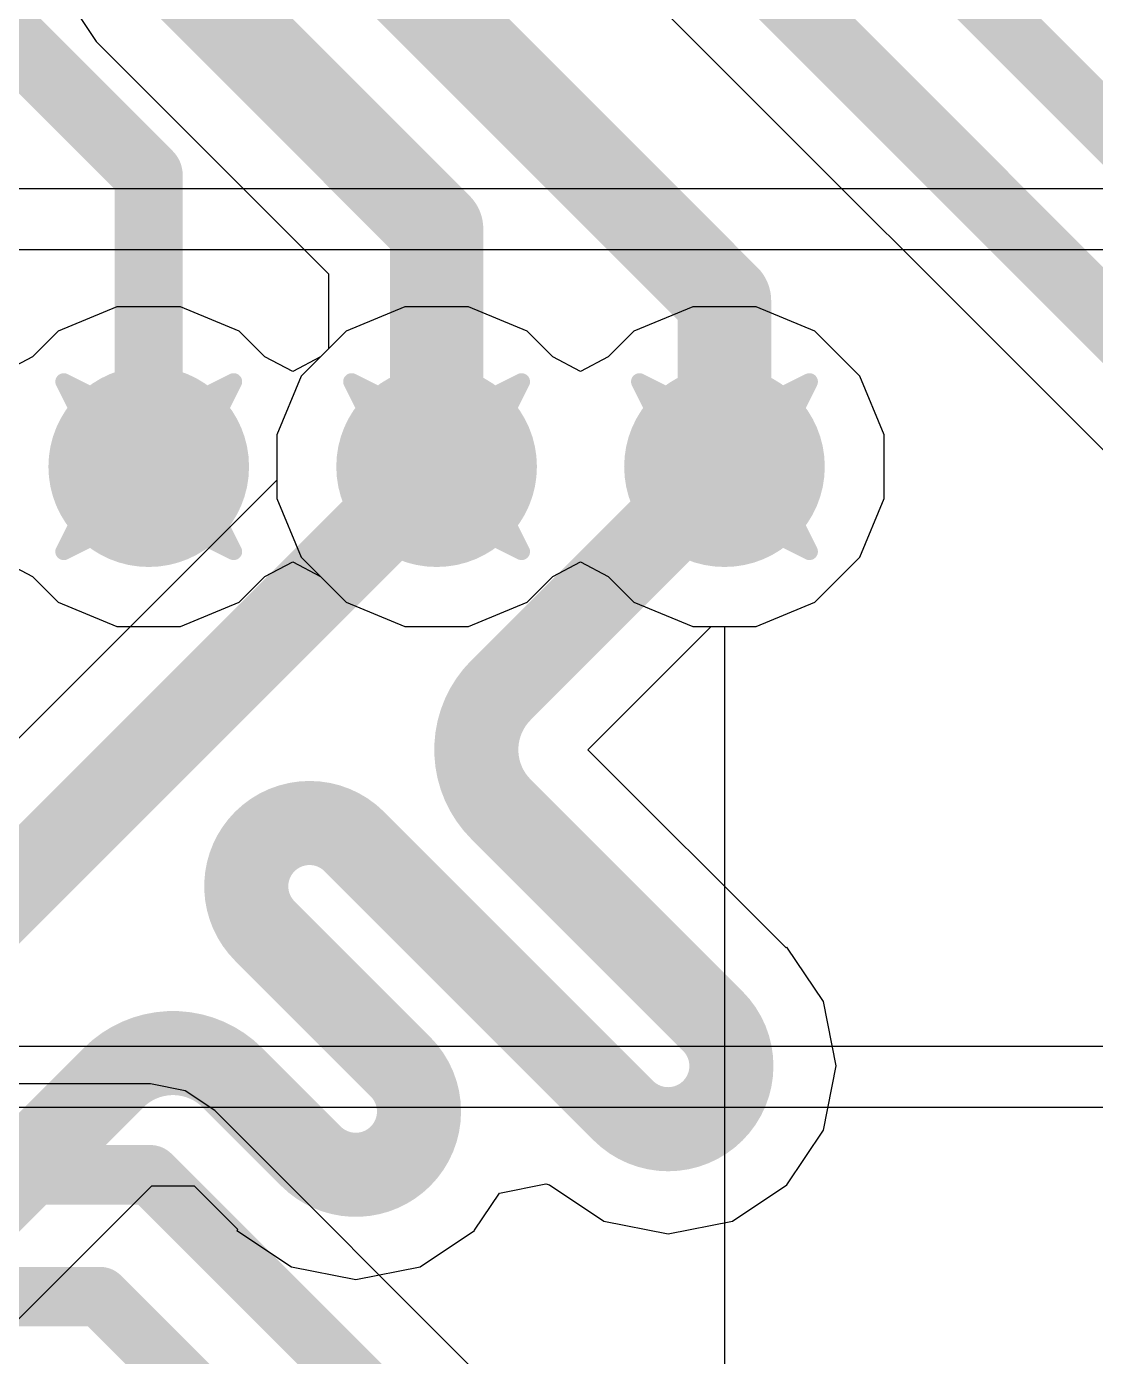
# Model space of a CAD drawing. Header units: inches. Extents: x -3 to 488, y -11 to 93.
# Drawn here: x 103.1 to 106.297, y 23.669 to 27.645 of the extents above; entities that cross this region are included whole.
import ezdxf

# ---------------------------------------------------------------- set-up
doc = ezdxf.new("R2010")
doc.units = ezdxf.units.IN
for name, color, linetype in [('Bottom Layer', 5, 'Continuous'), ('Drill Drawing', 1, 'Continuous'), ('Layer 1', 16, 'Continuous'), ('Layer 2', 76, 'Continuous'), ('Top Layer', 1, 'Continuous'), ('Via Holes', 16, 'Continuous')]:
    doc.layers.add(name, color=color, linetype=linetype)

msp = doc.modelspace()

# ---------------------------------------------------------------- hatches: boundary and pattern name
at = {"layer": 'Bottom Layer'}
h = msp.add_hatch(color=5, dxfattribs=at)
edge = h.paths.add_edge_path()
edge.add_arc((103.46575192, 26.32884244), 0.2999994, 0, 360)
h = msp.add_hatch(color=5, dxfattribs=at)
edge = h.paths.add_edge_path()
edge.add_arc((104.32661634, 26.32884244), 0.2999994, 0, 360)
h = msp.add_hatch(color=5, dxfattribs=at)
edge = h.paths.add_edge_path()
edge.add_arc((105.18748076, 26.32884244), 0.2999994, 0, 360)
at = {"layer": 'Layer 1'}
h = msp.add_hatch(color=16, dxfattribs=at)
edge = h.paths.add_edge_path()
edge.add_arc((103.46575192, 26.32884244), 0.2999994, 0, 360)
h = msp.add_hatch(color=16, dxfattribs=at)
edge = h.paths.add_edge_path()
edge.add_arc((104.32661634, 26.32884244), 0.2999994, 0, 360)
h = msp.add_hatch(color=16, dxfattribs=at)
edge = h.paths.add_edge_path()
edge.add_arc((105.18748076, 26.32884244), 0.2999994, 0, 360)
at = {"layer": 'Layer 2'}
h = msp.add_hatch(color=76, dxfattribs=at)
edge = h.paths.add_edge_path()
edge.add_arc((103.46575192, 26.32884244), 0.2999994, 0, 360)
h = msp.add_hatch(color=76, dxfattribs=at)
edge = h.paths.add_edge_path()
edge.add_arc((104.32661634, 26.32884244), 0.2999994, 0, 360)
h = msp.add_hatch(color=76, dxfattribs=at)
edge = h.paths.add_edge_path()
edge.add_arc((105.18748076, 26.32884244), 0.2999994, 0, 360)
at = {"layer": 'Top Layer'}
h = msp.add_hatch(color=1, dxfattribs=at)
edge = h.paths.add_edge_path()
edge.add_arc((103.46575192, 26.32884244), 0.2999994, 0, 360)
h = msp.add_hatch(color=1, dxfattribs=at)
edge = h.paths.add_edge_path()
edge.add_arc((104.32661634, 26.32884244), 0.2999994, 0, 360)
h = msp.add_hatch(color=1, dxfattribs=at)
edge = h.paths.add_edge_path()
edge.add_arc((105.18748076, 26.32884244), 0.2999994, 0, 360)
at = {"layer": 'Via Holes'}
h = msp.add_hatch(color=7, dxfattribs=at)
edge = h.paths.add_edge_path()
edge.add_arc((103.46575192, 26.32884244), 0.1499997, 0, 360)
h = msp.add_hatch(color=7, dxfattribs=at)
edge = h.paths.add_edge_path()
edge.add_arc((104.32661634, 26.32884244), 0.1499997, 0, 360)
h = msp.add_hatch(color=7, dxfattribs=at)
edge = h.paths.add_edge_path()
edge.add_arc((105.18748076, 26.32884244), 0.1499997, 0, 360)

# ---------------------------------------------------------------- linework, layer by layer
at = {"layer": 'Bottom Layer'}
for p, q in [((103.37071274, 26.80664184), (103.19509968, 26.73390131999999)), ((103.5607911, 26.80664184), (103.37071274, 26.80664184)), ((103.73640416, 26.73390131999999), (103.5607911, 26.80664184)), ((104.23157716, 26.80664184), (104.0559641, 26.73390131999999)), ((104.42165552, 26.80664184), (104.23157716, 26.80664184)), ((104.59726858, 26.73390131999999), (104.42165552, 26.80664184)), ((105.09244158, 26.80664184), (104.91682852, 26.73390131999999)), ((105.28251994, 26.80664184), (105.09244158, 26.80664184)), ((105.458133, 26.73390131999999), (105.28251994, 26.80664184)), ((103.19509968, 26.73390131999999), (103.11828754, 26.65708918)), ((103.8132163, 26.65708918), (103.73640416, 26.73390131999999)), ((104.0559641, 26.73390131999999), (103.97915196, 26.65708918)), ((104.67408072, 26.65708918), (104.59726858, 26.73390131999999)), ((104.91682852, 26.73390131999999), (104.84001638, 26.65708918)), ((105.59253964, 26.59949468), (105.458133, 26.73390131999999)), ((103.11828754, 26.65708918), (103.03531844, 26.61298462)), ((103.89618286, 26.61298462), (103.8132163, 26.65708918)), ((103.97915196, 26.65708918), (103.89618286, 26.61298462)), ((104.75704728, 26.61298462), (104.67408072, 26.65708918)), ((104.84001638, 26.65708918), (104.75704728, 26.61298462)), ((105.66528016, 26.42388162), (105.59253964, 26.59949468)), ((105.66528016, 26.23380326), (105.66528016, 26.42388162)), ((105.59253964, 26.0581902), (105.66528016, 26.23380326)), ((103.03532098, 26.04470026), (103.11828754, 26.0005957)), ((103.8132163, 26.0005957), (103.8961854, 26.04470026)), ((103.8961854, 26.04470026), (103.97915196, 26.0005957)), ((104.67408072, 26.0005957), (104.75704982, 26.04470026)), ((104.75704982, 26.04470026), (104.84001638, 26.0005957)), ((105.458133, 25.92378356), (105.59253964, 26.0581902)), ((103.11828754, 26.0005957), (103.19509968, 25.92378356)), ((103.73640416, 25.92378356), (103.8132163, 26.0005957)), ((103.97915196, 26.0005957), (104.0559641, 25.92378356)), ((104.59726858, 25.92378356), (104.67408072, 26.0005957)), ((104.84001638, 26.0005957), (104.91682852, 25.92378356)), ((103.19509968, 25.92378356), (103.37071274, 25.85104304)), ((103.5607911, 25.85104304), (103.73640416, 25.92378356)), ((104.0559641, 25.92378356), (104.23157716, 25.85104304)), ((104.42165552, 25.85104304), (104.59726858, 25.92378356)), ((104.91682852, 25.92378356), (105.09244158, 25.85104304)), ((105.28251994, 25.85104304), (105.458133, 25.92378356)), ((103.37071274, 25.85104304), (103.5607911, 25.85104304)), ((104.23157716, 25.85104304), (104.42165552, 25.85104304)), ((105.09244158, 25.85104304), (105.28251994, 25.85104304)), ((107.84820188, 24.59497494), (98.46243451999999, 24.59497494)), ((98.80964997999999, 24.4136926), (107.66691954, 24.4136926))]:
    msp.add_line(p, q, dxfattribs=at)
at = {"layer": 'Drill Drawing'}
for points in [[(103.21175192, 26.58284244, 0.0508, 0.0508, 0), (103.46575192, 26.45584244, 0.0508, 0.0508, 0)], [(103.21175192, 26.58284244, 0.0508, 0.0508, 0), (103.33875192, 26.32884244, 0.0508, 0.0508, 0)], [(103.46575192, 26.45584244, 0.0508, 0.0508, 0), (103.71975192, 26.58284244, 0.0508, 0.0508, 0)], [(103.59275192, 26.32884244, 0.0508, 0.0508, 0), (103.71975192, 26.58284244, 0.0508, 0.0508, 0)], [(104.07261634, 26.58284244, 0.0508, 0.0508, 0), (104.32661634, 26.45584244, 0.0508, 0.0508, 0)], [(104.07261634, 26.58284244, 0.0508, 0.0508, 0), (104.19961634, 26.32884244, 0.0508, 0.0508, 0)], [(104.32661634, 26.45584244, 0.0508, 0.0508, 0), (104.58061634, 26.58284244, 0.0508, 0.0508, 0)], [(104.45361634, 26.32884244, 0.0508, 0.0508, 0), (104.58061634, 26.58284244, 0.0508, 0.0508, 0)], [(104.93348076, 26.58284244, 0.0508, 0.0508, 0), (105.18748076, 26.45584244, 0.0508, 0.0508, 0)], [(104.93348076, 26.58284244, 0.0508, 0.0508, 0), (105.06048076, 26.32884244, 0.0508, 0.0508, 0)], [(105.18748076, 26.45584244, 0.0508, 0.0508, 0), (105.44148076, 26.58284244, 0.0508, 0.0508, 0)], [(105.31448076, 26.32884244, 0.0508, 0.0508, 0), (105.44148076, 26.58284244, 0.0508, 0.0508, 0)], [(103.21175192, 26.07484244, 0.0508, 0.0508, 0), (103.33875192, 26.32884244, 0.0508, 0.0508, 0)], [(103.59275192, 26.32884244, 0.0508, 0.0508, 0), (103.71975192, 26.07484244, 0.0508, 0.0508, 0)], [(104.07261634, 26.07484244, 0.0508, 0.0508, 0), (104.19961634, 26.32884244, 0.0508, 0.0508, 0)], [(104.45361634, 26.32884244, 0.0508, 0.0508, 0), (104.58061634, 26.07484244, 0.0508, 0.0508, 0)], [(104.93348076, 26.07484244, 0.0508, 0.0508, 0), (105.06048076, 26.32884244, 0.0508, 0.0508, 0)], [(105.31448076, 26.32884244, 0.0508, 0.0508, 0), (105.44148076, 26.07484244, 0.0508, 0.0508, 0)], [(103.21175192, 26.07484244, 0.0508, 0.0508, 0), (103.46575192, 26.20184244, 0.0508, 0.0508, 0)], [(103.46575192, 26.20184244, 0.0508, 0.0508, 0), (103.71975192, 26.07484244, 0.0508, 0.0508, 0)], [(104.07261634, 26.07484244, 0.0508, 0.0508, 0), (104.32661634, 26.20184244, 0.0508, 0.0508, 0)], [(104.32661634, 26.20184244, 0.0508, 0.0508, 0), (104.58061634, 26.07484244, 0.0508, 0.0508, 0)], [(104.93348076, 26.07484244, 0.0508, 0.0508, 0), (105.18748076, 26.20184244, 0.0508, 0.0508, 0)], [(105.18748076, 26.20184244, 0.0508, 0.0508, 0), (105.44148076, 26.07484244, 0.0508, 0.0508, 0)]]:
    msp.add_lwpolyline(points, format="xyseb", dxfattribs=at)
for points in [[(103.19905192, 26.58284244, 0.0254, 0.0254, 1), (103.22445192, 26.58284244, 0.0254, 0.0254, 1)], [(103.19905192, 26.58284244, 0.0254, 0.0254, 1), (103.22445192, 26.58284244, 0.0254, 0.0254, 1)], [(103.70705192, 26.58284244, 0.0254, 0.0254, 1), (103.73245192, 26.58284244, 0.0254, 0.0254, 1)], [(103.70705192, 26.58284244, 0.0254, 0.0254, 1), (103.73245192, 26.58284244, 0.0254, 0.0254, 1)], [(104.05991634, 26.58284244, 0.0254, 0.0254, 1), (104.08531634, 26.58284244, 0.0254, 0.0254, 1)], [(104.05991634, 26.58284244, 0.0254, 0.0254, 1), (104.08531634, 26.58284244, 0.0254, 0.0254, 1)], [(104.56791634, 26.58284244, 0.0254, 0.0254, 1), (104.59331634, 26.58284244, 0.0254, 0.0254, 1)], [(104.56791634, 26.58284244, 0.0254, 0.0254, 1), (104.59331634, 26.58284244, 0.0254, 0.0254, 1)], [(104.92078076, 26.58284244, 0.0254, 0.0254, 1), (104.94618076, 26.58284244, 0.0254, 0.0254, 1)], [(104.92078076, 26.58284244, 0.0254, 0.0254, 1), (104.94618076, 26.58284244, 0.0254, 0.0254, 1)], [(105.42878076, 26.58284244, 0.0254, 0.0254, 1), (105.45418076, 26.58284244, 0.0254, 0.0254, 1)], [(105.42878076, 26.58284244, 0.0254, 0.0254, 1), (105.45418076, 26.58284244, 0.0254, 0.0254, 1)], [(103.45305192, 26.45584244, 0.0254, 0.0254, 1), (103.47845192, 26.45584244, 0.0254, 0.0254, 1)], [(103.45305192, 26.45584244, 0.0254, 0.0254, 1), (103.47845192, 26.45584244, 0.0254, 0.0254, 1)], [(104.31391634, 26.45584244, 0.0254, 0.0254, 1), (104.33931634, 26.45584244, 0.0254, 0.0254, 1)], [(104.31391634, 26.45584244, 0.0254, 0.0254, 1), (104.33931634, 26.45584244, 0.0254, 0.0254, 1)], [(105.17478076, 26.45584244, 0.0254, 0.0254, 1), (105.20018076, 26.45584244, 0.0254, 0.0254, 1)], [(105.17478076, 26.45584244, 0.0254, 0.0254, 1), (105.20018076, 26.45584244, 0.0254, 0.0254, 1)], [(103.32605192, 26.32884244, 0.0254, 0.0254, 1), (103.35145192, 26.32884244, 0.0254, 0.0254, 1)], [(103.32605192, 26.32884244, 0.0254, 0.0254, 1), (103.35145192, 26.32884244, 0.0254, 0.0254, 1)], [(103.58005192, 26.32884244, 0.0254, 0.0254, 1), (103.60545192, 26.32884244, 0.0254, 0.0254, 1)], [(103.58005192, 26.32884244, 0.0254, 0.0254, 1), (103.60545192, 26.32884244, 0.0254, 0.0254, 1)], [(104.18691634, 26.32884244, 0.0254, 0.0254, 1), (104.21231634, 26.32884244, 0.0254, 0.0254, 1)], [(104.18691634, 26.32884244, 0.0254, 0.0254, 1), (104.21231634, 26.32884244, 0.0254, 0.0254, 1)], [(104.44091634, 26.32884244, 0.0254, 0.0254, 1), (104.46631634, 26.32884244, 0.0254, 0.0254, 1)], [(104.44091634, 26.32884244, 0.0254, 0.0254, 1), (104.46631634, 26.32884244, 0.0254, 0.0254, 1)], [(105.04778076, 26.32884244, 0.0254, 0.0254, 1), (105.07318076, 26.32884244, 0.0254, 0.0254, 1)], [(105.04778076, 26.32884244, 0.0254, 0.0254, 1), (105.07318076, 26.32884244, 0.0254, 0.0254, 1)], [(105.30178076, 26.32884244, 0.0254, 0.0254, 1), (105.32718076, 26.32884244, 0.0254, 0.0254, 1)], [(105.30178076, 26.32884244, 0.0254, 0.0254, 1), (105.32718076, 26.32884244, 0.0254, 0.0254, 1)], [(103.45305192, 26.20184244, 0.0254, 0.0254, 1), (103.47845192, 26.20184244, 0.0254, 0.0254, 1)], [(103.45305192, 26.20184244, 0.0254, 0.0254, 1), (103.47845192, 26.20184244, 0.0254, 0.0254, 1)], [(104.31391634, 26.20184244, 0.0254, 0.0254, 1), (104.33931634, 26.20184244, 0.0254, 0.0254, 1)], [(104.31391634, 26.20184244, 0.0254, 0.0254, 1), (104.33931634, 26.20184244, 0.0254, 0.0254, 1)], [(105.17478076, 26.20184244, 0.0254, 0.0254, 1), (105.20018076, 26.20184244, 0.0254, 0.0254, 1)], [(105.17478076, 26.20184244, 0.0254, 0.0254, 1), (105.20018076, 26.20184244, 0.0254, 0.0254, 1)], [(103.19905192, 26.07484244, 0.0254, 0.0254, 1), (103.22445192, 26.07484244, 0.0254, 0.0254, 1)], [(103.19905192, 26.07484244, 0.0254, 0.0254, 1), (103.22445192, 26.07484244, 0.0254, 0.0254, 1)], [(103.70705192, 26.07484244, 0.0254, 0.0254, 1), (103.73245192, 26.07484244, 0.0254, 0.0254, 1)], [(103.70705192, 26.07484244, 0.0254, 0.0254, 1), (103.73245192, 26.07484244, 0.0254, 0.0254, 1)], [(104.05991634, 26.07484244, 0.0254, 0.0254, 1), (104.08531634, 26.07484244, 0.0254, 0.0254, 1)], [(104.05991634, 26.07484244, 0.0254, 0.0254, 1), (104.08531634, 26.07484244, 0.0254, 0.0254, 1)], [(104.56791634, 26.07484244, 0.0254, 0.0254, 1), (104.59331634, 26.07484244, 0.0254, 0.0254, 1)], [(104.56791634, 26.07484244, 0.0254, 0.0254, 1), (104.59331634, 26.07484244, 0.0254, 0.0254, 1)], [(104.92078076, 26.07484244, 0.0254, 0.0254, 1), (104.94618076, 26.07484244, 0.0254, 0.0254, 1)], [(104.92078076, 26.07484244, 0.0254, 0.0254, 1), (104.94618076, 26.07484244, 0.0254, 0.0254, 1)], [(105.42878076, 26.07484244, 0.0254, 0.0254, 1), (105.45418076, 26.07484244, 0.0254, 0.0254, 1)], [(105.42878076, 26.07484244, 0.0254, 0.0254, 1), (105.45418076, 26.07484244, 0.0254, 0.0254, 1)]]:
    msp.add_lwpolyline(points, format="xyseb", close=True, dxfattribs=at)
at = {"layer": 'Layer 1'}
for p, q in [((101.36971852, 31.32886292), (107.04033202, 25.65825196)), ((104.23157716, 26.80664184), (104.0559641, 26.73390131999999)), ((104.42165552, 26.80664184), (104.23157716, 26.80664184)), ((104.59726858, 26.73390131999999), (104.42165552, 26.80664184)), ((105.09244158, 26.80664184), (104.91682852, 26.73390131999999)), ((105.28251994, 26.80664184), (105.09244158, 26.80664184)), ((105.458133, 26.73390131999999), (105.28251994, 26.80664184)), ((104.0559641, 26.73390131999999), (103.92155746, 26.59949468)), ((104.67408072, 26.65708918), (104.59726858, 26.73390131999999)), ((104.91682852, 26.73390131999999), (104.84001638, 26.65708918)), ((105.59253964, 26.59949468), (105.458133, 26.73390131999999)), ((104.75704728, 26.61298462), (104.67408072, 26.65708918)), ((104.84001638, 26.65708918), (104.75704728, 26.61298462)), ((103.92155746, 26.59949468), (103.84881694, 26.42388162)), ((105.66528016, 26.42388162), (105.59253964, 26.59949468)), ((103.84881694, 26.42388162), (103.84881694, 26.2887079)), ((105.66528016, 26.23380326), (105.66528016, 26.42388162)), ((103.84881694, 26.2887079), (102.0812157, 24.5211092)), ((105.59253964, 26.0581902), (105.66528016, 26.23380326)), ((105.458133, 25.92378356), (105.59253964, 26.0581902)), ((105.28251994, 25.85104304), (105.458133, 25.92378356)), ((104.77880238, 25.48249666), (105.14734622, 25.85104304)), ((105.14734622, 25.85104304), (105.28251994, 25.85104304)), ((105.37162314, 24.8896759), (104.77880238, 25.48249666)), ((105.37424188, 24.89229464), (105.37162314, 24.8896759)), ((105.483152, 24.7293003), (105.37424188, 24.89229464)), ((105.52139678, 24.537035), (105.483152, 24.7293003)), ((105.483152, 24.3447697), (105.52139678, 24.537035)), ((105.37425204, 24.18178552), (105.483152, 24.3447697)), ((102.56928686, 23.27298114), (103.47479686, 24.17849114)), ((103.47479686, 24.17849114), (103.6017994, 24.17849114)), ((103.6017994, 24.17849114), (103.73217252, 24.04811802)), ((104.51440362, 24.15672842), (104.65302158, 24.18426456)), ((104.65302158, 24.18426456), (104.66372514, 24.18177536)), ((104.66372514, 24.18177536), (104.82671694, 24.07286524)), ((105.21124754, 24.07286524), (105.37424188, 24.18177028)), ((105.37424188, 24.18177028), (105.37424442, 24.18176774)), ((105.37424442, 24.18176774), (105.37425458, 24.18178298)), ((105.37425458, 24.18178298), (105.37425204, 24.18178552)), ((104.4400883, 24.04550182), (104.51440362, 24.15672842)), ((104.82671694, 24.07286524), (105.01898224, 24.03462046)), ((105.01898224, 24.03462046), (105.21124754, 24.07286524)), ((103.73217506, 24.04810786), (103.72955886, 24.04549166)), ((103.72955886, 24.04549166), (103.8925532, 23.93658154)), ((103.73217252, 24.04811802), (103.73217506, 24.04810786)), ((104.2770838, 23.93658154), (104.44007814, 24.04548658)), ((104.44007814, 24.04548658), (104.44008068, 24.04548404)), ((104.44008068, 24.04548404), (104.44009084, 24.04549928)), ((104.44009084, 24.04549928), (104.4400883, 24.04550182)), ((103.8925532, 23.93658154), (104.0848185, 23.89833676)), ((104.0848185, 23.89833676), (104.2770838, 23.93658154))]:
    msp.add_line(p, q, dxfattribs=at)
for points in [[(101.57115576, 31.53030016, 0.2032, 0.2032, 0), (107.32520572, 25.7762502, 0.2032, 0.2032, 0)], [(105.83655236, 27.83963952, 0.1778, 0.1778, 0), (108.56644784, 25.10974404, 0.1778, 0.1778, 0)], [(102.20940696, 24.21163306, 0.25146, 0.25146, 0), (104.32661634, 26.32884244, 0.25146, 0.25146, 0)], [(105.14308156, 26.28444324, 0.25146, 0.25146, 0), (105.18748076, 26.32884244, 0.25146, 0.25146, 0)], [(104.51894514, 25.66030682, 0.25146, 0.25146, 0), (105.14308156, 26.28444324, 0.25146, 0.25146, 0)], [(104.51894514, 25.3046865, 0.25146, 0.25146, -0.4142177463290416), (104.51894514, 25.66030682, 0.25146, 0.25146, 0)], [(104.5189426, 25.30468396, 0.25146, 0.25146, 0), (104.51894514, 25.3046865, 0.25146, 0.25146, 0)], [(104.51894514, 25.3046865, 0.25146, 0.25146, 0), (105.15278944, 24.6708422, 0.25146, 0.25146, 0)], [(103.8128226, 25.207976, 0.25146, 0.25146, -0.414208002422393), (104.08042938, 25.20797346, 0.25146, 0.25146, 0)], [(103.81282006, 24.94036414, 0.25146, 0.25146, -0.4142135623730951), (103.81282006, 25.20797346, 0.25146, 0.25146, 0)], [(103.81282006, 25.20797346, 0.25146, 0.25146, 0), (103.8128226, 25.207976, 0.25146, 0.25146, 0)], [(104.08042938, 25.20797346, 0.25146, 0.25146, 0), (104.08043192, 25.207976, 0.25146, 0.25146, 0)], [(104.08043192, 25.207976, 0.25146, 0.25146, 0), (104.88517758, 24.40323034, 0.25146, 0.25146, 0)], [(103.81281752, 24.9403616, 0.25146, 0.25146, 0), (103.81282006, 24.94036414, 0.25146, 0.25146, 0)], [(103.81282006, 24.94036414, 0.25146, 0.25146, 0), (104.21862316, 24.53455596, 0.25146, 0.25146, 0)], [(105.1527869, 24.67083966, 0.25146, 0.25146, 0), (105.15278944, 24.6708422, 0.25146, 0.25146, 0)], [(105.1527869, 24.67083966, 0.25146, 0.25146, -0.4142080024223929), (105.15278944, 24.40323288, 0.25146, 0.25146, 0)], [(103.36048924, 24.50185092, 0.25146, 0.25146, -0.4142177463589253), (103.71610956, 24.50185092, 0.25146, 0.25146, 0)], [(104.21862316, 24.53455596, 0.25146, 0.25146, -0.4142080024223929), (104.2186257, 24.26694918, 0.25146, 0.25146, 0)], [(102.70605316, 23.84741484, 0.25146, 0.25146, 0), (103.36048924, 24.50185092, 0.25146, 0.25146, 0)], [(103.71610956, 24.50185092, 0.25146, 0.25146, 0), (103.9510113, 24.2669441, 0.25146, 0.25146, 0)], [(104.88517504, 24.4032278, 0.25146, 0.25146, 0), (104.88517758, 24.40323034, 0.25146, 0.25146, 0)], [(105.1527869, 24.40323034, 0.25146, 0.25146, -0.4142135623730951), (104.88517758, 24.40323034, 0.25146, 0.25146, 0)], [(105.1527869, 24.40323034, 0.25146, 0.25146, 0), (105.15278944, 24.40323288, 0.25146, 0.25146, 0)], [(104.21862316, 24.26694664, 0.25146, 0.25146, -0.4142135623730951), (103.95101384, 24.26694664, 0.25146, 0.25146, 0)], [(104.21862316, 24.26694664, 0.25146, 0.25146, 0), (104.2186257, 24.26694918, 0.25146, 0.25146, 0)]]:
    msp.add_lwpolyline(points, format="xyseb", dxfattribs=at)
for points in [[(104.26375134, 26.32884244, 0.12573, 0.12573, 1), (104.38948134, 26.32884244, 0.12573, 0.12573, 1)], [(105.12461576, 26.32884244, 0.12573, 0.12573, 1), (105.25034576, 26.32884244, 0.12573, 0.12573, 1)], [(105.08021656, 26.28444324, 0.12573, 0.12573, 1), (105.20594656, 26.28444324, 0.12573, 0.12573, 1)], [(105.08021656, 26.28444324, 0.12573, 0.12573, 1), (105.20594656, 26.28444324, 0.12573, 0.12573, 1)], [(104.45608014, 25.66030682, 0.12573, 0.12573, 1), (104.58181014, 25.66030682, 0.12573, 0.12573, 1)], [(104.45608014, 25.66030682, 0.12573, 0.12573, 1), (104.58181014, 25.66030682, 0.12573, 0.12573, 1)], [(104.4560776, 25.30468396, 0.12573, 0.12573, 1), (104.5818076, 25.30468396, 0.12573, 0.12573, 1)], [(104.45608014, 25.3046865, 0.12573, 0.12573, 1), (104.58181014, 25.3046865, 0.12573, 0.12573, 1)], [(104.45608014, 25.3046865, 0.12573, 0.12573, 1), (104.58181014, 25.3046865, 0.12573, 0.12573, 1)], [(104.45608014, 25.3046865, 0.12573, 0.12573, 1), (104.58181014, 25.3046865, 0.12573, 0.12573, 1)], [(103.74995506, 25.20797346, 0.12573, 0.12573, 1), (103.87568506, 25.20797346, 0.12573, 0.12573, 1)], [(103.74995506, 25.20797346, 0.12573, 0.12573, 1), (103.87568506, 25.20797346, 0.12573, 0.12573, 1)], [(103.7499576, 25.207976, 0.12573, 0.12573, 1), (103.8756876, 25.207976, 0.12573, 0.12573, 1)], [(103.7499576, 25.207976, 0.12573, 0.12573, 1), (103.8756876, 25.207976, 0.12573, 0.12573, 1)], [(104.01756438, 25.20797346, 0.12573, 0.12573, 1), (104.14329438, 25.20797346, 0.12573, 0.12573, 1)], [(104.01756438, 25.20797346, 0.12573, 0.12573, 1), (104.14329438, 25.20797346, 0.12573, 0.12573, 1)], [(104.01756692, 25.207976, 0.12573, 0.12573, 1), (104.14329692, 25.207976, 0.12573, 0.12573, 1)], [(104.01756692, 25.207976, 0.12573, 0.12573, 1), (104.14329692, 25.207976, 0.12573, 0.12573, 1)], [(103.74995252, 24.9403616, 0.12573, 0.12573, 1), (103.87568252, 24.9403616, 0.12573, 0.12573, 1)], [(103.74995506, 24.94036414, 0.12573, 0.12573, 1), (103.87568506, 24.94036414, 0.12573, 0.12573, 1)], [(103.74995506, 24.94036414, 0.12573, 0.12573, 1), (103.87568506, 24.94036414, 0.12573, 0.12573, 1)], [(103.74995506, 24.94036414, 0.12573, 0.12573, 1), (103.87568506, 24.94036414, 0.12573, 0.12573, 1)], [(105.0899219, 24.67083966, 0.12573, 0.12573, 1), (105.2156519, 24.67083966, 0.12573, 0.12573, 1)], [(105.0899219, 24.67083966, 0.12573, 0.12573, 1), (105.2156519, 24.67083966, 0.12573, 0.12573, 1)], [(105.08992444, 24.6708422, 0.12573, 0.12573, 1), (105.21565444, 24.6708422, 0.12573, 0.12573, 1)], [(105.08992444, 24.6708422, 0.12573, 0.12573, 1), (105.21565444, 24.6708422, 0.12573, 0.12573, 1)], [(104.15575816, 24.53455596, 0.12573, 0.12573, 1), (104.28148816, 24.53455596, 0.12573, 0.12573, 1)], [(104.15575816, 24.53455596, 0.12573, 0.12573, 1), (104.28148816, 24.53455596, 0.12573, 0.12573, 1)], [(103.29762424, 24.50185092, 0.12573, 0.12573, 1), (103.42335424, 24.50185092, 0.12573, 0.12573, 1)], [(103.29762424, 24.50185092, 0.12573, 0.12573, 1), (103.42335424, 24.50185092, 0.12573, 0.12573, 1)], [(103.65324456, 24.50185092, 0.12573, 0.12573, 1), (103.77897456, 24.50185092, 0.12573, 0.12573, 1)], [(103.65324456, 24.50185092, 0.12573, 0.12573, 1), (103.77897456, 24.50185092, 0.12573, 0.12573, 1)], [(104.82231004, 24.4032278, 0.12573, 0.12573, 1), (104.94804004, 24.4032278, 0.12573, 0.12573, 1)], [(104.82231258, 24.40323034, 0.12573, 0.12573, 1), (104.94804258, 24.40323034, 0.12573, 0.12573, 1)], [(104.82231258, 24.40323034, 0.12573, 0.12573, 1), (104.94804258, 24.40323034, 0.12573, 0.12573, 1)], [(104.82231258, 24.40323034, 0.12573, 0.12573, 1), (104.94804258, 24.40323034, 0.12573, 0.12573, 1)], [(105.0899219, 24.40323034, 0.12573, 0.12573, 1), (105.2156519, 24.40323034, 0.12573, 0.12573, 1)], [(105.0899219, 24.40323034, 0.12573, 0.12573, 1), (105.2156519, 24.40323034, 0.12573, 0.12573, 1)], [(105.08992444, 24.40323288, 0.12573, 0.12573, 1), (105.21565444, 24.40323288, 0.12573, 0.12573, 1)], [(105.08992444, 24.40323288, 0.12573, 0.12573, 1), (105.21565444, 24.40323288, 0.12573, 0.12573, 1)], [(103.8881463, 24.2669441, 0.12573, 0.12573, 1), (104.0138763, 24.2669441, 0.12573, 0.12573, 1)], [(103.88814884, 24.26694664, 0.12573, 0.12573, 1), (104.01387884, 24.26694664, 0.12573, 0.12573, 1)], [(104.15575816, 24.26694664, 0.12573, 0.12573, 1), (104.28148816, 24.26694664, 0.12573, 0.12573, 1)], [(104.15575816, 24.26694664, 0.12573, 0.12573, 1), (104.28148816, 24.26694664, 0.12573, 0.12573, 1)], [(104.1557607, 24.26694918, 0.12573, 0.12573, 1), (104.2814907, 24.26694918, 0.12573, 0.12573, 1)], [(104.1557607, 24.26694918, 0.12573, 0.12573, 1), (104.2814907, 24.26694918, 0.12573, 0.12573, 1)]]:
    msp.add_lwpolyline(points, format="xyseb", close=True, dxfattribs=at)
at = {"layer": 'Layer 2'}
for p, q in [((114.6048, 27.159585), (94.81302855999999, 27.159585)), ((94.81302855999999, 26.97830266), (109.3921358, 26.97830266)), ((104.23157716, 26.80664184), (104.0559641, 26.73390131999999)), ((104.42165552, 26.80664184), (104.23157716, 26.80664184)), ((104.59726858, 26.73390131999999), (104.42165552, 26.80664184)), ((105.09244158, 26.80664184), (104.91682852, 26.73390131999999)), ((105.28251994, 26.80664184), (105.09244158, 26.80664184)), ((105.458133, 26.73390131999999), (105.28251994, 26.80664184)), ((104.0559641, 26.73390131999999), (103.92155746, 26.59949468)), ((104.67408072, 26.65708918), (104.59726858, 26.73390131999999)), ((104.91682852, 26.73390131999999), (104.84001638, 26.65708918)), ((105.59253964, 26.59949468), (105.458133, 26.73390131999999)), ((104.75704728, 26.61298462), (104.67408072, 26.65708918)), ((104.84001638, 26.65708918), (104.75704728, 26.61298462)), ((103.92155746, 26.59949468), (103.84881694, 26.42388162)), ((105.66528016, 26.42388162), (105.59253964, 26.59949468)), ((103.84881694, 26.42388162), (103.84881694, 26.23380326)), ((105.66528016, 26.23380326), (105.66528016, 26.42388162)), ((103.84881694, 26.23380326), (103.92155746, 26.0581902)), ((105.59253964, 26.0581902), (105.66528016, 26.23380326)), ((103.92155746, 26.0581902), (104.0559641, 25.92378356)), ((104.67408072, 26.0005957), (104.75704982, 26.04470026)), ((104.75704982, 26.04470026), (104.84001638, 26.0005957)), ((105.458133, 25.92378356), (105.59253964, 26.0581902)), ((104.59726858, 25.92378356), (104.67408072, 26.0005957)), ((104.84001638, 26.0005957), (104.91682852, 25.92378356)), ((104.0559641, 25.92378356), (104.23157716, 25.85104304)), ((104.42165552, 25.85104304), (104.59726858, 25.92378356)), ((104.91682852, 25.92378356), (105.09244158, 25.85104304)), ((105.28251994, 25.85104304), (105.458133, 25.92378356)), ((104.23157716, 25.85104304), (104.42165552, 25.85104304)), ((105.09244158, 25.85104304), (105.28251994, 25.85104304)), ((103.4708751, 24.48355784), (95.54693616, 24.48355784)), ((103.57493636, 24.46285938), (103.4708751, 24.48355784)), ((103.66315564, 24.4039136), (103.57493636, 24.46285938)), ((108.71350114, 19.3535681), (103.66315564, 24.4039136))]:
    msp.add_line(p, q, dxfattribs=at)
for points in [[(95.0317759, 24.21163306, 0.1778, 0.1778, 0), (103.4708751, 24.21163306, 0.1778, 0.1778, 0)], [(103.4708751, 24.21163306, 0.1778, 0.1778, 0), (114.3567944, 13.32571376, 0.1778, 0.1778, 0)], [(94.76406752, 23.84741484, 0.1778, 0.1778, 0), (103.3200118, 23.84741484, 0.1778, 0.1778, 0)], [(103.3200118, 23.84741484, 0.1778, 0.1778, 0), (113.99257618, 13.17485046, 0.1778, 0.1778, 0)]]:
    msp.add_lwpolyline(points, format="xyseb", dxfattribs=at)
for points in [[(103.4264251, 24.21163306, 0.08889999999999999, 0.08889999999999999, 1), (103.5153251, 24.21163306, 0.08889999999999999, 0.08889999999999999, 1)], [(103.4264251, 24.21163306, 0.08889999999999999, 0.08889999999999999, 1), (103.5153251, 24.21163306, 0.08889999999999999, 0.08889999999999999, 1)], [(103.2755618, 23.84741484, 0.08889999999999999, 0.08889999999999999, 1), (103.3644618, 23.84741484, 0.08889999999999999, 0.08889999999999999, 1)], [(103.2755618, 23.84741484, 0.08889999999999999, 0.08889999999999999, 1), (103.3644618, 23.84741484, 0.08889999999999999, 0.08889999999999999, 1)]]:
    msp.add_lwpolyline(points, format="xyseb", close=True, dxfattribs=at)
at = {"layer": 'Top Layer'}
for p, q in [((103.23841938, 27.70495856), (103.3085945, 27.59993718)), ((103.3085945, 27.59993718), (104.00289588, 26.9056358)), ((104.00289588, 26.9056358), (104.00289588, 26.6808331)), ((104.00289588, 26.6808331), (103.92155746, 26.59949468)), ((103.92155746, 26.59949468), (103.84881694, 26.42388162)), ((103.84881694, 26.42388162), (103.84881694, 26.23380326)), ((103.84881694, 26.23380326), (103.92155746, 26.0581902)), ((103.92155746, 26.0581902), (104.0559641, 25.92378356)), ((104.67408072, 26.0005957), (104.75704982, 26.04470026)), ((104.75704982, 26.04470026), (104.84001638, 26.0005957)), ((104.59726858, 25.92378356), (104.67408072, 26.0005957)), ((104.84001638, 26.0005957), (104.91682852, 25.92378356)), ((104.0559641, 25.92378356), (104.23157716, 25.85104304)), ((104.42165552, 25.85104304), (104.59726858, 25.92378356)), ((104.91682852, 25.92378356), (105.09244158, 25.85104304)), ((104.23157716, 25.85104304), (104.42165552, 25.85104304)), ((105.09244158, 25.85104304), (105.18749854, 25.85104304)), ((105.18749854, 25.85104304), (105.18749854, 22.30256144))]:
    msp.add_line(p, q, dxfattribs=at)
for points in [[(102.53749876, 28.12884392, 0.2032, 0.2032, 0), (103.46575192, 27.20059076, 0.2032, 0.2032, 0)], [(104.0374983, 27.9754203, 0.2794, 0.2794, 0), (105.18748076, 26.82543784, 0.2794, 0.2794, 0)], [(103.5374993, 27.82884198, 0.2794, 0.2794, 0), (104.32661634, 27.03972494, 0.2794, 0.2794, 0)], [(103.46575192, 26.32884244, 0.2032, 0.2032, 0), (103.46575192, 27.20059076, 0.2032, 0.2032, 0)], [(104.32661634, 26.32884244, 0.2794, 0.2794, 0), (104.32661634, 27.03972494, 0.2794, 0.2794, 0)], [(105.18748076, 26.32884244, 0.2794, 0.2794, 0), (105.18748076, 26.82543784, 0.2794, 0.2794, 0)]]:
    msp.add_lwpolyline(points, format="xyseb", dxfattribs=at)
for points in [[(103.41495192, 27.20059076, 0.1016, 0.1016, 1), (103.51655192, 27.20059076, 0.1016, 0.1016, 1)], [(103.41495192, 27.20059076, 0.1016, 0.1016, 1), (103.51655192, 27.20059076, 0.1016, 0.1016, 1)], [(104.25676634, 27.03972494, 0.1397, 0.1397, 1), (104.39646634, 27.03972494, 0.1397, 0.1397, 1)], [(104.25676634, 27.03972494, 0.1397, 0.1397, 1), (104.39646634, 27.03972494, 0.1397, 0.1397, 1)], [(105.11763076, 26.82543784, 0.1397, 0.1397, 1), (105.25733076, 26.82543784, 0.1397, 0.1397, 1)], [(105.11763076, 26.82543784, 0.1397, 0.1397, 1), (105.25733076, 26.82543784, 0.1397, 0.1397, 1)], [(104.25676634, 26.32884244, 0.1397, 0.1397, 1), (104.39646634, 26.32884244, 0.1397, 0.1397, 1)], [(105.11763076, 26.32884244, 0.1397, 0.1397, 1), (105.25733076, 26.32884244, 0.1397, 0.1397, 1)], [(103.41495192, 26.32884244, 0.1016, 0.1016, 1), (103.51655192, 26.32884244, 0.1016, 0.1016, 1)]]:
    msp.add_lwpolyline(points, format="xyseb", close=True, dxfattribs=at)

doc.saveas('drawing.dxf')
